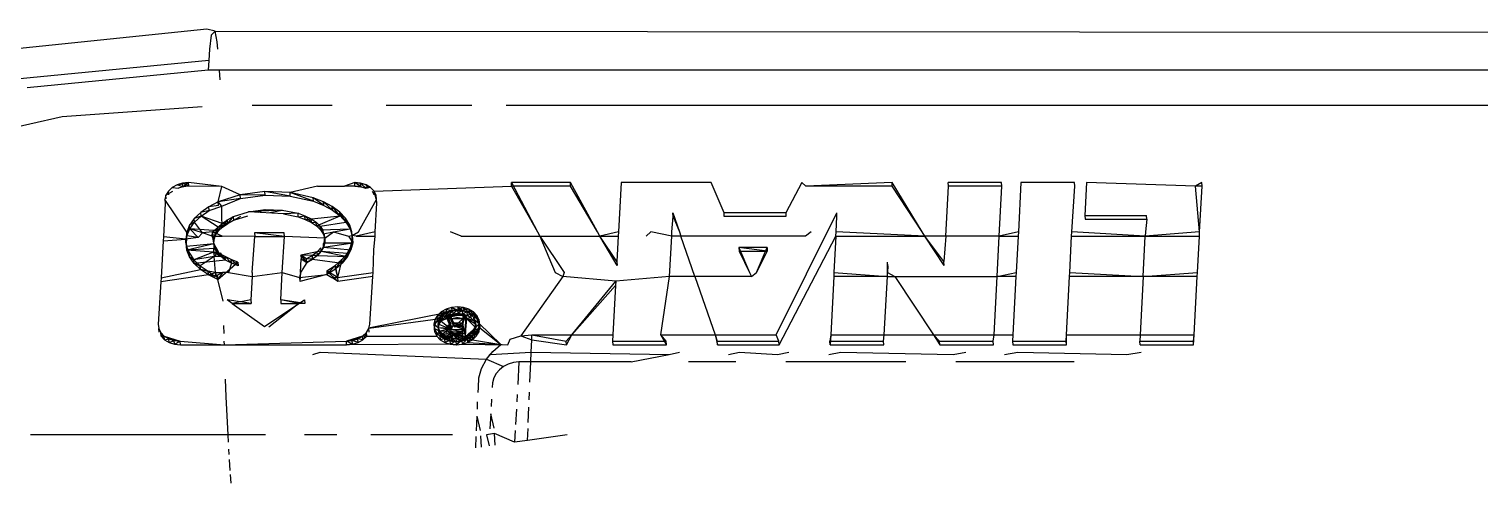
# Model space of a CAD drawing. Extents: x -4.2 to 4.2, y -5.7 to 5.7.
# Drawn here: x -1.41772 to -1.4074, y 0.59576 to 0.59899 of the extents above; entities that cross this region are included whole.
import ezdxf

# ---------------------------------------------------------------- set-up
doc = ezdxf.new("R2010")
doc.units = 0
doc.layers.get('0').update_dxf_attribs({"linetype": 'CONTINUOUS'})

msp = doc.modelspace()

# ---------------------------------------------------------------- linework, layer by layer
for p, q in [((-1.416456, 0.59899), (-1.417901, 0.59884)), ((-1.416397, 0.598975), (-1.416456, 0.59899)), ((-1.416425, 0.598947), (-1.416437, 0.598847)), ((-1.416397, 0.598975), (-1.416425, 0.598947)), ((-1.416383, 0.5989), (-1.416397, 0.598975)), ((-1.416397, 0.598975), (-1.38377, 0.598947)), ((-1.416437, 0.598847), (-1.416443, 0.598766)), ((-1.416378, 0.598847), (-1.416383, 0.5989)), ((-1.416443, 0.598766), (-1.417884, 0.598625)), ((-1.416443, 0.598766), (-1.416448, 0.598698)), ((-1.416448, 0.598698), (-1.417734, 0.598572)), ((-1.416366, 0.598698), (-1.416448, 0.598698)), ((-1.416361, 0.598629), (-1.416366, 0.598698)), ((-1.383792, 0.598698), (-1.416366, 0.598698)), ((-1.417486, 0.598366), (-1.41649, 0.598439)), ((-1.416134, 0.598449), (-1.415566, 0.598449)), ((-1.41518, 0.598449), (-1.414572, 0.598449)), ((-1.414326, 0.598449), (-1.391469, 0.598449)), ((-1.418553, 0.598126), (-1.417486, 0.598366)), ((-1.416668, 0.59788), (-1.416586, 0.597896)), ((-1.416629, 0.597892), (-1.416668, 0.59788)), ((-1.416586, 0.597896), (-1.416629, 0.597892)), ((-1.416585, 0.59787), (-1.416629, 0.597892)), ((-1.416627, 0.597866), (-1.416629, 0.597892)), ((-1.416627, 0.597866), (-1.416586, 0.597896)), ((-1.416585, 0.59787), (-1.416586, 0.597896)), ((-1.41635, 0.597869), (-1.416586, 0.597896)), ((-1.415404, 0.597896), (-1.415477, 0.59787)), ((-1.415403, 0.59787), (-1.415404, 0.597896)), ((-1.415361, 0.597866), (-1.415404, 0.597896)), ((-1.415324, 0.59788), (-1.415404, 0.597896)), ((-1.415363, 0.597892), (-1.415404, 0.597896)), ((-1.415361, 0.597866), (-1.415404, 0.597896)), ((-1.415324, 0.59788), (-1.415363, 0.597892)), ((-1.415324, 0.597855), (-1.415363, 0.597892)), ((-1.415361, 0.597866), (-1.415363, 0.597892)), ((-1.41387, 0.597896), (-1.41429, 0.597896)), ((-1.414288, 0.59787), (-1.41429, 0.597896)), ((-1.41429, 0.597896), (-1.414103, 0.597545)), ((-1.413869, 0.59787), (-1.41387, 0.597896)), ((-1.413678, 0.597545), (-1.41387, 0.597896)), ((-1.41351, 0.597896), (-1.413529, 0.597545)), ((-1.412869, 0.597896), (-1.41351, 0.597896)), ((-1.412777, 0.597682), (-1.412869, 0.597896)), ((-1.412224, 0.597896), (-1.412338, 0.597682)), ((-1.412194, 0.59787), (-1.412224, 0.597896)), ((-1.411582, 0.597896), (-1.412194, 0.59787)), ((-1.41158, 0.59787), (-1.411582, 0.597896)), ((-1.411367, 0.597545), (-1.411582, 0.597896)), ((-1.410802, 0.597896), (-1.411183, 0.597896)), ((-1.411181, 0.59787), (-1.411183, 0.597896)), ((-1.4108, 0.59787), (-1.410802, 0.597896)), ((-1.410665, 0.597896), (-1.410683, 0.597545)), ((-1.410283, 0.597896), (-1.410665, 0.597896)), ((-1.410282, 0.59787), (-1.410283, 0.597896)), ((-1.410198, 0.597896), (-1.41021, 0.597661)), ((-1.409422, 0.59787), (-1.410198, 0.597896)), ((-1.409378, 0.597896), (-1.409422, 0.59787)), ((-1.409376, 0.59787), (-1.409378, 0.597896)), ((-1.416748, 0.597806), (-1.416755, 0.597775)), ((-1.41673, 0.597836), (-1.416748, 0.597806)), ((-1.416701, 0.597834), (-1.416748, 0.597806)), ((-1.416746, 0.59778), (-1.416748, 0.597806)), ((-1.416703, 0.597861), (-1.41673, 0.597836)), ((-1.416728, 0.597809), (-1.41673, 0.597836)), ((-1.416668, 0.59788), (-1.416703, 0.597861)), ((-1.416703, 0.597861), (-1.416659, 0.597856)), ((-1.416627, 0.597866), (-1.416668, 0.59788)), ((-1.416627, 0.597866), (-1.416659, 0.597856)), ((-1.416585, 0.59787), (-1.416627, 0.597866)), ((-1.41635, 0.597869), (-1.416585, 0.59787)), ((-1.416376, 0.597759), (-1.41635, 0.597869)), ((-1.416219, 0.59781), (-1.416376, 0.597759)), ((-1.416219, 0.59781), (-1.41635, 0.597869)), ((-1.416043, 0.597833), (-1.416219, 0.59781)), ((-1.416217, 0.597784), (-1.416219, 0.59781)), ((-1.416041, 0.597807), (-1.416219, 0.59781)), ((-1.416217, 0.597784), (-1.416041, 0.597807)), ((-1.415864, 0.597826), (-1.416043, 0.597833)), ((-1.416041, 0.597807), (-1.416043, 0.597833)), ((-1.415863, 0.5978), (-1.416043, 0.597833)), ((-1.416041, 0.597807), (-1.415863, 0.5978)), ((-1.41567, 0.59787), (-1.415864, 0.597826)), ((-1.4157, 0.597789), (-1.415864, 0.597826)), ((-1.415863, 0.5978), (-1.415864, 0.597826)), ((-1.415698, 0.597763), (-1.415864, 0.597826)), ((-1.415863, 0.5978), (-1.415698, 0.597763)), ((-1.415627, 0.59776), (-1.4157, 0.597789)), ((-1.415698, 0.597763), (-1.4157, 0.597789)), ((-1.415625, 0.597734), (-1.4157, 0.597789)), ((-1.41567, 0.59787), (-1.415477, 0.59787)), ((-1.415403, 0.59787), (-1.415477, 0.59787)), ((-1.415403, 0.59787), (-1.415361, 0.597866)), ((-1.415361, 0.597866), (-1.415403, 0.59787)), ((-1.415325, 0.597855), (-1.415361, 0.597866)), ((-1.415361, 0.597866), (-1.415292, 0.597861)), ((-1.415292, 0.597861), (-1.415325, 0.597855)), ((-1.415292, 0.597861), (-1.415324, 0.59788)), ((-1.415308, 0.597858), (-1.415324, 0.59788)), ((-1.415267, 0.597836), (-1.415292, 0.597861)), ((-1.415265, 0.597809), (-1.415278, 0.597834)), ((-1.415267, 0.597836), (-1.414288, 0.59787)), ((-1.415253, 0.597806), (-1.415267, 0.597836)), ((-1.415251, 0.59778), (-1.415267, 0.597836)), ((-1.415265, 0.597809), (-1.415267, 0.597836)), ((-1.415249, 0.597775), (-1.415253, 0.597806)), ((-1.415247, 0.597749), (-1.415253, 0.597806)), ((-1.415251, 0.59778), (-1.415253, 0.597806)), ((-1.413869, 0.59787), (-1.414288, 0.59787)), ((-1.414288, 0.59787), (-1.414103, 0.597545)), ((-1.413678, 0.597545), (-1.413869, 0.59787)), ((-1.41158, 0.59787), (-1.412194, 0.59787)), ((-1.411367, 0.597545), (-1.41158, 0.59787)), ((-1.4112, 0.597516), (-1.411181, 0.59787)), ((-1.4108, 0.59787), (-1.411181, 0.59787)), ((-1.410819, 0.597516), (-1.4108, 0.59787)), ((-1.410302, 0.597545), (-1.410282, 0.59787)), ((-1.409376, 0.59787), (-1.409422, 0.59787)), ((-1.409394, 0.597545), (-1.409422, 0.59787)), ((-1.409394, 0.597545), (-1.409376, 0.59787)), ((-1.416753, 0.597749), (-1.416766, 0.597511)), ((-1.416755, 0.597775), (-1.416753, 0.597749)), ((-1.4166, 0.597543), (-1.416755, 0.597775)), ((-1.4165, 0.597684), (-1.416546, 0.59764)), ((-1.416443, 0.597724), (-1.4165, 0.597684)), ((-1.416441, 0.597698), (-1.4165, 0.597684)), ((-1.416498, 0.597658), (-1.4165, 0.597684)), ((-1.416498, 0.597658), (-1.416441, 0.597698)), ((-1.416376, 0.597759), (-1.416443, 0.597724)), ((-1.416374, 0.597733), (-1.416443, 0.597724)), ((-1.416441, 0.597698), (-1.416443, 0.597724)), ((-1.416441, 0.597698), (-1.41635, 0.597729)), ((-1.416217, 0.597784), (-1.416376, 0.597759)), ((-1.41635, 0.597729), (-1.416376, 0.597759)), ((-1.416374, 0.597733), (-1.416376, 0.597759)), ((-1.41635, 0.597729), (-1.416217, 0.597784)), ((-1.416349, 0.597639), (-1.41635, 0.597729)), ((-1.416266, 0.597654), (-1.416161, 0.597688)), ((-1.416161, 0.597688), (-1.416042, 0.597704)), ((-1.415921, 0.5977), (-1.416161, 0.597688)), ((-1.415912, 0.597673), (-1.416161, 0.597688)), ((-1.416092, 0.597686), (-1.416042, 0.597704)), ((-1.416042, 0.597704), (-1.415921, 0.5977)), ((-1.416009, 0.597684), (-1.415921, 0.5977)), ((-1.415921, 0.5977), (-1.415808, 0.597678)), ((-1.415698, 0.597763), (-1.415625, 0.597734)), ((-1.415564, 0.597726), (-1.415627, 0.59776)), ((-1.415625, 0.597734), (-1.415627, 0.59776)), ((-1.415562, 0.597699), (-1.415627, 0.59776)), ((-1.415625, 0.597734), (-1.415562, 0.597699)), ((-1.41551, 0.597686), (-1.415564, 0.597726)), ((-1.415562, 0.597699), (-1.415564, 0.597726)), ((-1.415509, 0.597659), (-1.415564, 0.597726)), ((-1.415562, 0.597699), (-1.415509, 0.597659)), ((-1.415469, 0.597642), (-1.41551, 0.597686)), ((-1.415509, 0.597659), (-1.41551, 0.597686)), ((-1.415467, 0.597615), (-1.41551, 0.597686)), ((-1.415377, 0.597545), (-1.415249, 0.597775)), ((-1.415258, 0.597545), (-1.415247, 0.597749)), ((-1.415247, 0.597749), (-1.415249, 0.597775)), ((-1.416579, 0.597593), (-1.4166, 0.597543)), ((-1.416546, 0.59764), (-1.416579, 0.597593)), ((-1.416544, 0.597614), (-1.416579, 0.597593)), ((-1.416578, 0.597566), (-1.416579, 0.597593)), ((-1.416578, 0.597566), (-1.416544, 0.597614)), ((-1.416498, 0.597658), (-1.416546, 0.59764)), ((-1.416544, 0.597614), (-1.416546, 0.59764)), ((-1.416544, 0.597614), (-1.416498, 0.597658)), ((-1.416488, 0.597538), (-1.416544, 0.597614)), ((-1.416347, 0.597606), (-1.416498, 0.597658)), ((-1.416376, 0.597578), (-1.416498, 0.597658)), ((-1.416376, 0.597578), (-1.416347, 0.597606)), ((-1.416308, 0.597606), (-1.416376, 0.597578)), ((-1.416345, 0.59758), (-1.416376, 0.597578)), ((-1.416374, 0.597552), (-1.416347, 0.597606)), ((-1.416374, 0.597552), (-1.416345, 0.59758)), ((-1.416347, 0.597606), (-1.416349, 0.597639)), ((-1.416347, 0.597606), (-1.41631, 0.597632)), ((-1.416308, 0.597606), (-1.416347, 0.597606)), ((-1.416345, 0.59758), (-1.416347, 0.597606)), ((-1.416345, 0.59758), (-1.41631, 0.597632)), ((-1.416308, 0.597606), (-1.416345, 0.59758)), ((-1.416345, 0.59758), (-1.416308, 0.597606)), ((-1.41631, 0.597632), (-1.416266, 0.597654)), ((-1.416308, 0.597606), (-1.41631, 0.597632)), ((-1.416308, 0.597606), (-1.416266, 0.597654)), ((-1.416264, 0.597628), (-1.416308, 0.597606)), ((-1.416308, 0.597606), (-1.416264, 0.597628)), ((-1.416264, 0.597628), (-1.416266, 0.597654)), ((-1.416264, 0.597628), (-1.416166, 0.59766)), ((-1.416264, 0.597628), (-1.416214, 0.597657)), ((-1.415808, 0.597678), (-1.415912, 0.597673)), ((-1.415912, 0.597673), (-1.415806, 0.597652)), ((-1.415808, 0.597678), (-1.415759, 0.59766)), ((-1.415806, 0.597652), (-1.415808, 0.597678)), ((-1.415806, 0.597652), (-1.415759, 0.59766)), ((-1.415806, 0.597652), (-1.415759, 0.59766)), ((-1.415806, 0.597652), (-1.415757, 0.597634)), ((-1.415759, 0.59766), (-1.415715, 0.597639)), ((-1.415759, 0.59766), (-1.415713, 0.597612)), ((-1.415757, 0.597634), (-1.415759, 0.59766)), ((-1.415757, 0.597634), (-1.415509, 0.597659)), ((-1.415757, 0.597634), (-1.415715, 0.597639)), ((-1.415757, 0.597634), (-1.415713, 0.597612)), ((-1.415715, 0.597639), (-1.415679, 0.597614)), ((-1.415713, 0.597612), (-1.415715, 0.597639)), ((-1.415713, 0.597612), (-1.415679, 0.597614)), ((-1.415713, 0.597612), (-1.415677, 0.597588)), ((-1.415713, 0.597612), (-1.415677, 0.597588)), ((-1.415679, 0.597614), (-1.41565, 0.597586)), ((-1.415677, 0.597588), (-1.415679, 0.597614)), ((-1.415677, 0.597588), (-1.415509, 0.597659)), ((-1.415677, 0.597588), (-1.41565, 0.597586)), ((-1.415677, 0.597588), (-1.415649, 0.59756)), ((-1.415677, 0.597588), (-1.41565, 0.597586)), ((-1.41565, 0.597586), (-1.415467, 0.597615)), ((-1.41565, 0.597586), (-1.415631, 0.597557)), ((-1.41565, 0.597586), (-1.415629, 0.597531)), ((-1.415649, 0.59756), (-1.41565, 0.597586)), ((-1.415509, 0.597659), (-1.415467, 0.597615)), ((-1.41544, 0.597594), (-1.415469, 0.597642)), ((-1.415467, 0.597615), (-1.415469, 0.597642)), ((-1.415438, 0.597568), (-1.415469, 0.597642)), ((-1.415467, 0.597615), (-1.415438, 0.597568)), ((-1.415424, 0.597545), (-1.41544, 0.597594)), ((-1.415438, 0.597568), (-1.41544, 0.597594)), ((-1.415422, 0.597519), (-1.41544, 0.597594)), ((-1.413148, 0.597545), (-1.413139, 0.597655)), ((-1.413139, 0.597655), (-1.413141, 0.597681)), ((-1.413141, 0.597681), (-1.413094, 0.597545)), ((-1.413139, 0.597655), (-1.413094, 0.597545)), ((-1.412338, 0.597682), (-1.412777, 0.597682)), ((-1.412775, 0.597656), (-1.412777, 0.597682)), ((-1.412337, 0.597656), (-1.412775, 0.597656)), ((-1.412406, 0.596813), (-1.411975, 0.597681)), ((-1.412338, 0.597682), (-1.412337, 0.597656)), ((-1.411979, 0.597545), (-1.411974, 0.597655)), ((-1.411974, 0.597655), (-1.411975, 0.597681)), ((-1.41021, 0.597661), (-1.409772, 0.597661)), ((-1.41021, 0.597661), (-1.410208, 0.597635)), ((-1.410208, 0.597635), (-1.40977, 0.597635)), ((-1.40977, 0.597635), (-1.409778, 0.597545)), ((-1.40977, 0.597635), (-1.409772, 0.597661)), ((-1.416767, 0.597482), (-1.416781, 0.597219)), ((-1.416766, 0.597511), (-1.416767, 0.597482)), ((-1.416767, 0.597482), (-1.416607, 0.597493)), ((-1.416607, 0.597493), (-1.416766, 0.597511)), ((-1.4166, 0.597543), (-1.416607, 0.597493)), ((-1.416598, 0.597517), (-1.416607, 0.597493)), ((-1.416519, 0.597506), (-1.416607, 0.597493)), ((-1.416601, 0.597442), (-1.416607, 0.597493)), ((-1.416606, 0.597467), (-1.416607, 0.597493)), ((-1.416607, 0.597493), (-1.416601, 0.597442)), ((-1.416601, 0.597442), (-1.416598, 0.597517)), ((-1.416578, 0.597566), (-1.4166, 0.597543)), ((-1.416598, 0.597517), (-1.4166, 0.597543)), ((-1.416598, 0.597517), (-1.416578, 0.597566)), ((-1.416519, 0.597506), (-1.416598, 0.597517)), ((-1.416519, 0.597506), (-1.416578, 0.597566)), ((-1.416488, 0.597538), (-1.416578, 0.597566)), ((-1.416374, 0.597552), (-1.416578, 0.597566)), ((-1.416488, 0.597538), (-1.416519, 0.597506)), ((-1.416417, 0.597545), (-1.416488, 0.597538)), ((-1.416418, 0.597516), (-1.416488, 0.597538)), ((-1.416418, 0.597516), (-1.416417, 0.597545)), ((-1.416405, 0.597491), (-1.416418, 0.597516)), ((-1.416418, 0.597516), (-1.416407, 0.59746)), ((-1.416418, 0.597516), (-1.416347, 0.597516)), ((-1.416417, 0.597545), (-1.416376, 0.597578)), ((-1.416347, 0.597516), (-1.416417, 0.597545)), ((-1.416405, 0.597491), (-1.416417, 0.597545)), ((-1.416407, 0.59746), (-1.416409, 0.597486)), ((-1.4164, 0.597428), (-1.416409, 0.597486)), ((-1.416405, 0.597491), (-1.416407, 0.597517)), ((-1.416407, 0.59746), (-1.416407, 0.597517)), ((-1.416407, 0.59746), (-1.416405, 0.597491)), ((-1.416407, 0.59746), (-1.416405, 0.597491)), ((-1.416405, 0.597491), (-1.416396, 0.597548)), ((-1.416405, 0.597491), (-1.416394, 0.597522)), ((-1.416394, 0.597522), (-1.416396, 0.597548)), ((-1.416394, 0.597522), (-1.416376, 0.597578)), ((-1.416394, 0.597522), (-1.416374, 0.597552)), ((-1.416374, 0.597552), (-1.416376, 0.597578)), ((-1.416116, 0.597512), (-1.416347, 0.597516)), ((-1.416133, 0.597257), (-1.416116, 0.597512)), ((-1.416118, 0.597538), (-1.416116, 0.597512)), ((-1.415906, 0.597538), (-1.416118, 0.597538)), ((-1.415904, 0.597512), (-1.416118, 0.597538)), ((-1.416116, 0.597512), (-1.415904, 0.597512)), ((-1.415921, 0.597257), (-1.415904, 0.597512)), ((-1.415904, 0.597512), (-1.415906, 0.597538)), ((-1.415618, 0.5975), (-1.415904, 0.597512)), ((-1.415649, 0.59756), (-1.415438, 0.597568)), ((-1.415649, 0.59756), (-1.415629, 0.597531)), ((-1.415631, 0.597557), (-1.415629, 0.597531)), ((-1.415629, 0.597531), (-1.415631, 0.597557)), ((-1.415629, 0.597531), (-1.415556, 0.597545)), ((-1.415629, 0.597531), (-1.415618, 0.5975)), ((-1.415629, 0.597531), (-1.415618, 0.5975)), ((-1.415618, 0.5975), (-1.415627, 0.597463)), ((-1.415618, 0.5975), (-1.41562, 0.597526)), ((-1.415617, 0.597468), (-1.415619, 0.597495)), ((-1.415618, 0.5975), (-1.415556, 0.597545)), ((-1.415618, 0.5975), (-1.415617, 0.597468)), ((-1.415556, 0.597545), (-1.415438, 0.597568)), ((-1.415556, 0.597545), (-1.415449, 0.597516)), ((-1.415449, 0.597516), (-1.415422, 0.597519)), ((-1.415449, 0.597516), (-1.415419, 0.597468)), ((-1.415438, 0.597568), (-1.415422, 0.597519)), ((-1.415422, 0.597519), (-1.415433, 0.597444)), ((-1.415433, 0.597444), (-1.415421, 0.597494)), ((-1.415431, 0.597418), (-1.415421, 0.597494)), ((-1.415422, 0.597519), (-1.415424, 0.597545)), ((-1.415422, 0.597519), (-1.415424, 0.597545)), ((-1.415419, 0.597468), (-1.415424, 0.597545)), ((-1.415422, 0.597519), (-1.415377, 0.597545)), ((-1.415422, 0.597519), (-1.415419, 0.597468)), ((-1.415393, 0.597516), (-1.415422, 0.597519)), ((-1.415419, 0.597468), (-1.415421, 0.597494)), ((-1.415258, 0.597545), (-1.415393, 0.597516)), ((-1.415393, 0.597516), (-1.415259, 0.597516)), ((-1.415268, 0.597418), (-1.415259, 0.597516)), ((-1.415259, 0.597516), (-1.415258, 0.597545)), ((-1.414648, 0.597516), (-1.414722, 0.597545)), ((-1.414648, 0.597516), (-1.414087, 0.597516)), ((-1.414103, 0.597545), (-1.414087, 0.597516)), ((-1.414087, 0.597516), (-1.413915, 0.597257)), ((-1.414087, 0.597516), (-1.413661, 0.597516)), ((-1.414087, 0.597516), (-1.413979, 0.597257)), ((-1.413661, 0.597516), (-1.413678, 0.597545)), ((-1.413529, 0.597545), (-1.413661, 0.597516)), ((-1.41354, 0.597334), (-1.413661, 0.597516)), ((-1.413538, 0.597307), (-1.413661, 0.597516)), ((-1.413661, 0.597516), (-1.413531, 0.597516)), ((-1.413531, 0.597516), (-1.41354, 0.597334)), ((-1.413529, 0.597545), (-1.413531, 0.597516)), ((-1.41333, 0.597516), (-1.413297, 0.597545)), ((-1.413149, 0.597516), (-1.413297, 0.597545)), ((-1.413165, 0.597228), (-1.413149, 0.597516)), ((-1.413149, 0.597516), (-1.413148, 0.597545)), ((-1.413084, 0.597516), (-1.413149, 0.597516)), ((-1.413094, 0.597545), (-1.413084, 0.597516)), ((-1.412197, 0.597516), (-1.413084, 0.597516)), ((-1.412984, 0.597228), (-1.413084, 0.597516)), ((-1.412385, 0.596741), (-1.411981, 0.597516)), ((-1.412158, 0.597545), (-1.412197, 0.597516)), ((-1.411981, 0.597516), (-1.411995, 0.597257)), ((-1.411981, 0.597516), (-1.411979, 0.597545)), ((-1.411981, 0.597516), (-1.411348, 0.597516)), ((-1.411348, 0.597516), (-1.411979, 0.597545)), ((-1.411348, 0.597516), (-1.411367, 0.597545)), ((-1.411213, 0.597334), (-1.411348, 0.597516)), ((-1.411211, 0.597307), (-1.411348, 0.597516)), ((-1.4112, 0.597516), (-1.411348, 0.597516)), ((-1.4112, 0.597516), (-1.411213, 0.597334)), ((-1.410819, 0.597516), (-1.4112, 0.597516)), ((-1.410834, 0.597228), (-1.410819, 0.597516)), ((-1.410683, 0.597545), (-1.410819, 0.597516)), ((-1.410819, 0.597516), (-1.410685, 0.597516)), ((-1.410685, 0.597516), (-1.410698, 0.597257)), ((-1.410683, 0.597545), (-1.410685, 0.597516)), ((-1.410317, 0.597257), (-1.410304, 0.597516)), ((-1.410304, 0.597516), (-1.410302, 0.597545)), ((-1.410304, 0.597516), (-1.40978, 0.597516)), ((-1.40978, 0.597516), (-1.410302, 0.597545)), ((-1.409795, 0.597228), (-1.40978, 0.597516)), ((-1.409394, 0.597545), (-1.40978, 0.597516)), ((-1.409778, 0.597545), (-1.40978, 0.597516)), ((-1.40978, 0.597516), (-1.409395, 0.597516)), ((-1.409409, 0.597257), (-1.409395, 0.597516)), ((-1.409395, 0.597516), (-1.409394, 0.597545)), ((-1.416407, 0.59746), (-1.416601, 0.597442)), ((-1.416601, 0.597442), (-1.416581, 0.597394)), ((-1.416599, 0.597416), (-1.416601, 0.597442)), ((-1.416599, 0.597416), (-1.416601, 0.597442)), ((-1.416407, 0.59746), (-1.416599, 0.597416)), ((-1.4164, 0.597428), (-1.416599, 0.597416)), ((-1.416579, 0.597367), (-1.416599, 0.597416)), ((-1.41641, 0.597401), (-1.416599, 0.597416)), ((-1.416599, 0.597416), (-1.416581, 0.597394)), ((-1.416581, 0.597394), (-1.416548, 0.597347)), ((-1.416579, 0.597367), (-1.416581, 0.597394)), ((-1.41641, 0.597401), (-1.416548, 0.597347)), ((-1.416407, 0.59746), (-1.41641, 0.597401)), ((-1.416383, 0.597398), (-1.41641, 0.597401)), ((-1.416357, 0.59737), (-1.41641, 0.597401)), ((-1.41641, 0.597401), (-1.416404, 0.59737)), ((-1.416385, 0.597425), (-1.416407, 0.59746)), ((-1.4164, 0.597428), (-1.416407, 0.59746)), ((-1.416383, 0.597398), (-1.416404, 0.59737)), ((-1.4164, 0.597428), (-1.416402, 0.597455)), ((-1.416383, 0.597398), (-1.416402, 0.597455)), ((-1.416383, 0.597398), (-1.4164, 0.597428)), ((-1.416383, 0.597398), (-1.416385, 0.597425)), ((-1.416383, 0.597398), (-1.416385, 0.597425)), ((-1.416357, 0.59737), (-1.416385, 0.597425)), ((-1.416325, 0.597371), (-1.416383, 0.597398)), ((-1.416357, 0.59737), (-1.416383, 0.597398)), ((-1.416357, 0.59737), (-1.416359, 0.597396)), ((-1.416323, 0.597345), (-1.416359, 0.597396)), ((-1.415671, 0.597404), (-1.415788, 0.597379)), ((-1.415788, 0.597379), (-1.415786, 0.597353)), ((-1.415788, 0.597379), (-1.415746, 0.597328)), ((-1.415746, 0.597328), (-1.415788, 0.597379)), ((-1.415748, 0.597354), (-1.415788, 0.597379)), ((-1.415706, 0.597378), (-1.415788, 0.597379)), ((-1.415706, 0.597378), (-1.415748, 0.597354)), ((-1.415671, 0.597404), (-1.415706, 0.597378)), ((-1.415704, 0.597352), (-1.415706, 0.597378)), ((-1.415669, 0.597378), (-1.415706, 0.597378)), ((-1.415704, 0.597352), (-1.415643, 0.597407)), ((-1.415669, 0.597378), (-1.415704, 0.597352)), ((-1.415645, 0.597433), (-1.415671, 0.597404)), ((-1.415643, 0.597407), (-1.415671, 0.597404)), ((-1.415669, 0.597378), (-1.415671, 0.597404)), ((-1.415643, 0.597407), (-1.415669, 0.597378)), ((-1.415669, 0.597378), (-1.415455, 0.597369)), ((-1.415643, 0.597407), (-1.415645, 0.597433)), ((-1.415643, 0.597407), (-1.415626, 0.597437)), ((-1.415626, 0.597437), (-1.415643, 0.597407)), ((-1.415643, 0.597407), (-1.415455, 0.597369)), ((-1.415643, 0.597407), (-1.415457, 0.597395)), ((-1.415627, 0.597463), (-1.415626, 0.597437)), ((-1.415626, 0.597437), (-1.415627, 0.597463)), ((-1.415626, 0.597437), (-1.415419, 0.597468)), ((-1.415617, 0.597468), (-1.415626, 0.597437)), ((-1.415626, 0.597437), (-1.415431, 0.597418)), ((-1.415617, 0.597468), (-1.415419, 0.597468)), ((-1.415495, 0.597349), (-1.415457, 0.597395)), ((-1.415457, 0.597395), (-1.415493, 0.597322)), ((-1.415493, 0.597322), (-1.415457, 0.597395)), ((-1.415457, 0.597395), (-1.415433, 0.597444)), ((-1.415457, 0.597395), (-1.415431, 0.597418)), ((-1.415455, 0.597369), (-1.415457, 0.597395)), ((-1.415455, 0.597369), (-1.415433, 0.597444)), ((-1.415431, 0.597418), (-1.415455, 0.597369)), ((-1.415431, 0.597418), (-1.415433, 0.597444)), ((-1.415419, 0.597468), (-1.415431, 0.597418)), ((-1.415273, 0.597257), (-1.415268, 0.597418)), ((-1.412671, 0.597435), (-1.412669, 0.597408)), ((-1.412471, 0.597435), (-1.412671, 0.597435)), ((-1.412671, 0.597435), (-1.412596, 0.597257)), ((-1.41247, 0.597408), (-1.412671, 0.597435)), ((-1.412669, 0.597408), (-1.41247, 0.597408)), ((-1.412669, 0.597408), (-1.412596, 0.597257)), ((-1.412545, 0.597257), (-1.412471, 0.597435)), ((-1.41247, 0.597408), (-1.412545, 0.597257)), ((-1.412471, 0.597435), (-1.41247, 0.597408)), ((-1.416781, 0.597219), (-1.416501, 0.597278)), ((-1.416546, 0.597321), (-1.416579, 0.597367)), ((-1.416548, 0.597347), (-1.416579, 0.597367)), ((-1.416579, 0.597367), (-1.416548, 0.597347)), ((-1.416404, 0.59737), (-1.416548, 0.597347)), ((-1.416548, 0.597347), (-1.416503, 0.597304)), ((-1.416546, 0.597321), (-1.416548, 0.597347)), ((-1.416323, 0.597345), (-1.416546, 0.597321)), ((-1.416501, 0.597278), (-1.416546, 0.597321)), ((-1.416503, 0.597304), (-1.416546, 0.597321)), ((-1.416546, 0.597321), (-1.416503, 0.597304)), ((-1.416404, 0.59737), (-1.416503, 0.597304)), ((-1.416503, 0.597304), (-1.416447, 0.597266)), ((-1.416501, 0.597278), (-1.416503, 0.597304)), ((-1.416445, 0.59724), (-1.416501, 0.597278)), ((-1.416447, 0.597266), (-1.416501, 0.597278)), ((-1.416501, 0.597278), (-1.416447, 0.597266)), ((-1.416357, 0.59737), (-1.416404, 0.59737)), ((-1.416396, 0.597257), (-1.416404, 0.59737)), ((-1.416379, 0.597207), (-1.416236, 0.597329)), ((-1.416323, 0.597345), (-1.416357, 0.59737)), ((-1.416284, 0.597348), (-1.416325, 0.597371)), ((-1.416323, 0.597345), (-1.416325, 0.597371)), ((-1.416282, 0.597322), (-1.416325, 0.597371)), ((-1.416282, 0.597322), (-1.416323, 0.597345)), ((-1.416282, 0.597322), (-1.416303, 0.597257)), ((-1.416236, 0.597329), (-1.416284, 0.597348)), ((-1.416282, 0.597322), (-1.416284, 0.597348)), ((-1.416234, 0.597303), (-1.416284, 0.597348)), ((-1.416282, 0.597322), (-1.416236, 0.597329)), ((-1.416234, 0.597303), (-1.416282, 0.597322)), ((-1.416234, 0.597303), (-1.416282, 0.597322)), ((-1.416236, 0.597329), (-1.416234, 0.597303)), ((-1.415791, 0.597257), (-1.415786, 0.597353)), ((-1.415746, 0.597328), (-1.415791, 0.597257)), ((-1.415786, 0.597353), (-1.415746, 0.597328)), ((-1.415746, 0.597328), (-1.415748, 0.597354)), ((-1.415704, 0.597352), (-1.415748, 0.597354)), ((-1.415746, 0.597328), (-1.415704, 0.597352)), ((-1.415704, 0.597352), (-1.415746, 0.597328)), ((-1.415704, 0.597352), (-1.415493, 0.597322)), ((-1.415604, 0.597267), (-1.415544, 0.597306)), ((-1.415602, 0.597241), (-1.415544, 0.597306)), ((-1.415542, 0.597279), (-1.415602, 0.597241)), ((-1.415544, 0.597306), (-1.415495, 0.597349)), ((-1.415542, 0.597279), (-1.415544, 0.597306)), ((-1.415544, 0.597306), (-1.415526, 0.59722)), ((-1.415542, 0.597279), (-1.415495, 0.597349)), ((-1.415493, 0.597322), (-1.415542, 0.597279)), ((-1.415542, 0.597279), (-1.415526, 0.59722)), ((-1.415495, 0.597349), (-1.415526, 0.59722)), ((-1.415493, 0.597322), (-1.415495, 0.597349)), ((-1.415455, 0.597369), (-1.415493, 0.597322)), ((-1.41354, 0.597334), (-1.413538, 0.597307)), ((-1.411614, 0.597257), (-1.411613, 0.59733)), ((-1.411611, 0.597304), (-1.411614, 0.597257)), ((-1.411611, 0.597304), (-1.411613, 0.59733)), ((-1.411211, 0.597307), (-1.411213, 0.597334)), ((-1.416783, 0.59719), (-1.416802, 0.596889)), ((-1.416445, 0.59724), (-1.416783, 0.59719)), ((-1.416781, 0.597219), (-1.416783, 0.59719)), ((-1.416447, 0.597266), (-1.416398, 0.597228)), ((-1.416396, 0.597257), (-1.416447, 0.597266)), ((-1.416445, 0.59724), (-1.416447, 0.597266)), ((-1.416445, 0.59724), (-1.416396, 0.597257)), ((-1.416379, 0.597207), (-1.416445, 0.59724)), ((-1.416398, 0.597228), (-1.416445, 0.59724)), ((-1.416445, 0.59724), (-1.41638, 0.597233)), ((-1.416396, 0.597257), (-1.416398, 0.597228)), ((-1.416344, 0.597257), (-1.416398, 0.597228)), ((-1.416396, 0.597257), (-1.416344, 0.597257)), ((-1.416379, 0.597207), (-1.416396, 0.597257)), ((-1.41638, 0.597233), (-1.416379, 0.597207)), ((-1.416344, 0.597257), (-1.416379, 0.597207)), ((-1.416341, 0.597052), (-1.416379, 0.597207)), ((-1.416303, 0.597257), (-1.416344, 0.597257)), ((-1.416303, 0.597257), (-1.416134, 0.597228)), ((-1.416134, 0.597228), (-1.416143, 0.597062)), ((-1.416133, 0.597257), (-1.416134, 0.597228)), ((-1.416134, 0.597228), (-1.415921, 0.597257)), ((-1.415931, 0.597062), (-1.415921, 0.597257)), ((-1.415921, 0.597257), (-1.415797, 0.59722)), ((-1.415791, 0.597257), (-1.415797, 0.59722)), ((-1.415797, 0.59722), (-1.415602, 0.597241)), ((-1.415797, 0.59722), (-1.415795, 0.597193)), ((-1.415791, 0.597257), (-1.415795, 0.597193)), ((-1.415602, 0.597241), (-1.415795, 0.597193)), ((-1.415524, 0.597193), (-1.415604, 0.597267)), ((-1.415604, 0.597267), (-1.415602, 0.597241)), ((-1.415526, 0.59722), (-1.415604, 0.597267)), ((-1.415602, 0.597241), (-1.415567, 0.59722)), ((-1.415524, 0.597193), (-1.415567, 0.59722)), ((-1.415567, 0.59722), (-1.415526, 0.59722)), ((-1.415526, 0.59722), (-1.415273, 0.597257)), ((-1.415526, 0.59722), (-1.415524, 0.597193)), ((-1.415275, 0.597228), (-1.415524, 0.597193)), ((-1.415296, 0.596889), (-1.415275, 0.597228)), ((-1.415275, 0.597228), (-1.415273, 0.597257)), ((-1.413923, 0.597228), (-1.414222, 0.596805)), ((-1.413979, 0.597257), (-1.413923, 0.597228)), ((-1.413915, 0.597257), (-1.413923, 0.597228)), ((-1.413548, 0.597194), (-1.413923, 0.597228)), ((-1.413861, 0.596813), (-1.413548, 0.597194)), ((-1.413548, 0.597194), (-1.413549, 0.597163)), ((-1.413165, 0.597228), (-1.413548, 0.597194)), ((-1.413227, 0.596813), (-1.413165, 0.597228)), ((-1.412984, 0.597228), (-1.413165, 0.597228)), ((-1.412984, 0.597228), (-1.412841, 0.596813)), ((-1.412582, 0.597228), (-1.412984, 0.597228)), ((-1.412596, 0.597257), (-1.412582, 0.597228)), ((-1.412582, 0.597228), (-1.412545, 0.597257)), ((-1.411996, 0.597228), (-1.412018, 0.596813)), ((-1.411995, 0.597257), (-1.411996, 0.597228)), ((-1.411615, 0.597228), (-1.411996, 0.597228)), ((-1.411995, 0.597257), (-1.411615, 0.597228)), ((-1.411637, 0.596813), (-1.411615, 0.597228)), ((-1.411615, 0.597228), (-1.411614, 0.597257)), ((-1.411615, 0.597228), (-1.411561, 0.597228)), ((-1.411614, 0.597257), (-1.411561, 0.597228)), ((-1.411561, 0.597228), (-1.411288, 0.596813)), ((-1.411561, 0.597228), (-1.410834, 0.597228)), ((-1.410856, 0.596813), (-1.410834, 0.597228)), ((-1.410834, 0.597228), (-1.410698, 0.597257)), ((-1.4107, 0.597228), (-1.410834, 0.597228)), ((-1.4107, 0.597228), (-1.410722, 0.596813)), ((-1.410698, 0.597257), (-1.4107, 0.597228)), ((-1.410341, 0.596813), (-1.410319, 0.597228)), ((-1.410319, 0.597228), (-1.410317, 0.597257)), ((-1.409795, 0.597228), (-1.410319, 0.597228)), ((-1.410317, 0.597257), (-1.409795, 0.597228)), ((-1.409795, 0.597228), (-1.409817, 0.596813)), ((-1.409795, 0.597228), (-1.409409, 0.597257)), ((-1.40941, 0.597228), (-1.409795, 0.597228)), ((-1.409432, 0.596813), (-1.40941, 0.597228)), ((-1.40941, 0.597228), (-1.409409, 0.597257)), ((-1.413861, 0.596813), (-1.413549, 0.597163)), ((-1.413549, 0.597163), (-1.413568, 0.596813)), ((-1.416276, 0.597036), (-1.416313, 0.597062)), ((-1.416141, 0.597036), (-1.416313, 0.597062)), ((-1.416143, 0.597062), (-1.416276, 0.597036)), ((-1.416276, 0.597036), (-1.416141, 0.597036)), ((-1.416276, 0.597036), (-1.416047, 0.596872)), ((-1.416143, 0.597062), (-1.416141, 0.597036)), ((-1.416047, 0.596872), (-1.415801, 0.597036)), ((-1.415801, 0.597036), (-1.416015, 0.596866)), ((-1.415931, 0.597062), (-1.41593, 0.597036)), ((-1.415801, 0.597036), (-1.415931, 0.597062)), ((-1.41576, 0.597036), (-1.415931, 0.597062)), ((-1.41593, 0.597036), (-1.415801, 0.597036)), ((-1.415801, 0.597036), (-1.415762, 0.597062)), ((-1.41576, 0.597036), (-1.415801, 0.597036)), ((-1.415762, 0.597062), (-1.41576, 0.597036)), ((-1.414753, 0.596968), (-1.415294, 0.596863)), ((-1.414789, 0.596975), (-1.414816, 0.59695)), ((-1.414816, 0.59695), (-1.41477, 0.59696)), ((-1.41477, 0.59696), (-1.414793, 0.596939)), ((-1.41477, 0.59696), (-1.414791, 0.596913)), ((-1.414754, 0.596994), (-1.414789, 0.596975)), ((-1.414789, 0.596975), (-1.414741, 0.596976)), ((-1.414789, 0.596975), (-1.414787, 0.596949)), ((-1.414789, 0.596975), (-1.414753, 0.596968)), ((-1.414713, 0.59698), (-1.414787, 0.596949)), ((-1.414753, 0.596968), (-1.414787, 0.596949)), ((-1.414741, 0.596976), (-1.41477, 0.59696)), ((-1.41477, 0.59696), (-1.414768, 0.596934)), ((-1.414741, 0.596976), (-1.414768, 0.596934)), ((-1.414715, 0.597006), (-1.414754, 0.596994)), ((-1.414754, 0.596994), (-1.414709, 0.596986)), ((-1.414754, 0.596994), (-1.414753, 0.596968)), ((-1.414754, 0.596994), (-1.414713, 0.59698)), ((-1.414713, 0.59698), (-1.414753, 0.596968)), ((-1.414709, 0.596986), (-1.414741, 0.596976)), ((-1.414741, 0.596976), (-1.41474, 0.59695)), ((-1.414709, 0.596986), (-1.41474, 0.59695)), ((-1.414707, 0.59696), (-1.41474, 0.59695)), ((-1.414672, 0.597011), (-1.414715, 0.597006)), ((-1.414715, 0.597006), (-1.414674, 0.59699)), ((-1.414715, 0.597006), (-1.414713, 0.59698)), ((-1.414715, 0.597006), (-1.414671, 0.596984)), ((-1.414671, 0.596984), (-1.414713, 0.59698)), ((-1.414674, 0.59699), (-1.414709, 0.596986)), ((-1.414709, 0.596986), (-1.414707, 0.59696)), ((-1.414674, 0.59699), (-1.414707, 0.59696)), ((-1.414672, 0.596964), (-1.414707, 0.59696)), ((-1.414605, 0.59695), (-1.414707, 0.59696)), ((-1.414637, 0.59696), (-1.414707, 0.59696)), ((-1.414631, 0.597006), (-1.414674, 0.59699)), ((-1.414639, 0.596986), (-1.414674, 0.59699)), ((-1.414674, 0.59699), (-1.414672, 0.596964)), ((-1.414631, 0.597006), (-1.414672, 0.597011)), ((-1.414672, 0.597011), (-1.414671, 0.596984)), ((-1.414672, 0.597011), (-1.414629, 0.59698)), ((-1.414639, 0.596986), (-1.414672, 0.596964)), ((-1.414637, 0.59696), (-1.414672, 0.596964)), ((-1.414629, 0.59698), (-1.414671, 0.596984)), ((-1.414592, 0.596994), (-1.414639, 0.596986)), ((-1.414607, 0.596976), (-1.414639, 0.596986)), ((-1.414639, 0.596986), (-1.414637, 0.59696)), ((-1.414607, 0.596976), (-1.414637, 0.59696)), ((-1.414605, 0.59695), (-1.414637, 0.59696)), ((-1.414592, 0.596994), (-1.414631, 0.597006)), ((-1.414631, 0.597006), (-1.414629, 0.59698)), ((-1.414631, 0.597006), (-1.41459, 0.596968)), ((-1.41459, 0.596968), (-1.414629, 0.59698)), ((-1.41458, 0.59696), (-1.414607, 0.596976)), ((-1.414607, 0.596976), (-1.414605, 0.59695)), ((-1.41456, 0.596975), (-1.414607, 0.596976)), ((-1.41458, 0.59696), (-1.414605, 0.59695)), ((-1.41456, 0.596975), (-1.414592, 0.596994)), ((-1.414592, 0.596994), (-1.41459, 0.596968)), ((-1.414592, 0.596994), (-1.414558, 0.596949)), ((-1.414558, 0.596949), (-1.41459, 0.596968)), ((-1.41456, 0.596939), (-1.41458, 0.59696)), ((-1.41458, 0.59696), (-1.414578, 0.596934)), ((-1.414535, 0.59695), (-1.41458, 0.59696)), ((-1.414535, 0.59695), (-1.41456, 0.596975)), ((-1.41456, 0.596975), (-1.414558, 0.596949)), ((-1.41456, 0.596975), (-1.414533, 0.596924)), ((-1.416802, 0.596889), (-1.416798, 0.596858)), ((-1.416798, 0.596858), (-1.416784, 0.596828)), ((-1.416796, 0.596831), (-1.416798, 0.596858)), ((-1.416334, 0.596822), (-1.416336, 0.596878)), ((-1.415321, 0.596828), (-1.415303, 0.596858)), ((-1.414814, 0.596924), (-1.415303, 0.596858)), ((-1.415303, 0.596858), (-1.415296, 0.596889)), ((-1.415301, 0.596831), (-1.415303, 0.596858)), ((-1.414834, 0.596921), (-1.414841, 0.596889)), ((-1.414807, 0.596915), (-1.414841, 0.596889)), ((-1.41481, 0.596863), (-1.414841, 0.596889)), ((-1.414841, 0.596889), (-1.414837, 0.596858)), ((-1.414841, 0.596889), (-1.414839, 0.596863)), ((-1.414832, 0.596894), (-1.414839, 0.596863)), ((-1.414839, 0.596863), (-1.414835, 0.596831)), ((-1.414837, 0.596858), (-1.414798, 0.596839)), ((-1.414837, 0.596858), (-1.414823, 0.596828)), ((-1.414835, 0.596831), (-1.414837, 0.596858)), ((-1.414816, 0.59695), (-1.414834, 0.596921)), ((-1.414834, 0.596921), (-1.414793, 0.596939)), ((-1.414834, 0.596921), (-1.414832, 0.596894)), ((-1.414814, 0.596924), (-1.414832, 0.596894)), ((-1.414816, 0.59695), (-1.414814, 0.596924)), ((-1.414816, 0.59695), (-1.414787, 0.596949)), ((-1.414787, 0.596949), (-1.414814, 0.596924)), ((-1.414807, 0.596915), (-1.414813, 0.596889)), ((-1.414813, 0.596889), (-1.414811, 0.596863)), ((-1.414813, 0.596889), (-1.414808, 0.596837)), ((-1.414813, 0.596889), (-1.41481, 0.596863)), ((-1.414807, 0.596915), (-1.414811, 0.596863)), ((-1.414806, 0.596889), (-1.414811, 0.596863)), ((-1.414734, 0.596858), (-1.414811, 0.596863)), ((-1.414811, 0.596863), (-1.414808, 0.596837)), ((-1.414716, 0.59685), (-1.414811, 0.596863)), ((-1.41481, 0.596863), (-1.414808, 0.596837)), ((-1.41481, 0.596863), (-1.414796, 0.596813)), ((-1.41481, 0.596863), (-1.414798, 0.596839)), ((-1.414808, 0.596837), (-1.414734, 0.596858)), ((-1.414793, 0.596939), (-1.414807, 0.596915)), ((-1.414806, 0.596889), (-1.414807, 0.596915)), ((-1.414793, 0.596939), (-1.414806, 0.596889)), ((-1.414791, 0.596913), (-1.414806, 0.596889)), ((-1.414806, 0.596889), (-1.414716, 0.59685)), ((-1.414793, 0.596939), (-1.414791, 0.596913)), ((-1.414768, 0.596934), (-1.414791, 0.596913)), ((-1.414791, 0.596913), (-1.414748, 0.596928)), ((-1.414791, 0.596913), (-1.414716, 0.59685)), ((-1.41474, 0.59695), (-1.414768, 0.596934)), ((-1.414768, 0.596934), (-1.414723, 0.596928)), ((-1.414752, 0.596854), (-1.414725, 0.596871)), ((-1.41475, 0.596954), (-1.414699, 0.596895)), ((-1.41475, 0.596954), (-1.414721, 0.59689)), ((-1.414748, 0.596928), (-1.41475, 0.596954)), ((-1.414716, 0.59685), (-1.41475, 0.596954)), ((-1.414749, 0.596839), (-1.414747, 0.596873)), ((-1.414748, 0.596928), (-1.414725, 0.596954)), ((-1.414748, 0.596928), (-1.414716, 0.59685)), ((-1.414721, 0.59689), (-1.414747, 0.596873)), ((-1.414747, 0.596873), (-1.414707, 0.596879)), ((-1.414605, 0.59695), (-1.41474, 0.59695)), ((-1.41474, 0.59695), (-1.414632, 0.596928)), ((-1.41474, 0.59695), (-1.414723, 0.596928)), ((-1.414734, 0.596858), (-1.414721, 0.59689)), ((-1.414725, 0.596871), (-1.414728, 0.596836)), ((-1.414699, 0.596895), (-1.414725, 0.596954)), ((-1.414723, 0.596928), (-1.414725, 0.596954)), ((-1.414697, 0.596869), (-1.414723, 0.596928)), ((-1.414723, 0.596928), (-1.414699, 0.596895)), ((-1.414723, 0.596928), (-1.414632, 0.596928)), ((-1.414716, 0.59685), (-1.414721, 0.59689)), ((-1.414716, 0.59685), (-1.414707, 0.596879)), ((-1.414636, 0.596853), (-1.414707, 0.596879)), ((-1.414638, 0.596879), (-1.414707, 0.596879)), ((-1.414699, 0.596895), (-1.414638, 0.596879)), ((-1.414637, 0.596895), (-1.414699, 0.596895)), ((-1.414699, 0.596895), (-1.414697, 0.596869)), ((-1.414632, 0.596928), (-1.414697, 0.596869)), ((-1.414697, 0.596869), (-1.414637, 0.596895)), ((-1.414635, 0.596869), (-1.414697, 0.596869)), ((-1.41464, 0.596837), (-1.414638, 0.596879)), ((-1.414638, 0.596811), (-1.414638, 0.596879)), ((-1.414638, 0.596879), (-1.414636, 0.596853)), ((-1.414638, 0.596879), (-1.414619, 0.596823)), ((-1.414612, 0.596954), (-1.414637, 0.596895)), ((-1.414634, 0.596954), (-1.414637, 0.596895)), ((-1.414619, 0.596823), (-1.414637, 0.596895)), ((-1.414635, 0.596869), (-1.414637, 0.596895)), ((-1.414635, 0.596869), (-1.414634, 0.596954)), ((-1.414632, 0.596928), (-1.414635, 0.596869)), ((-1.414632, 0.596928), (-1.414634, 0.596954)), ((-1.414632, 0.596928), (-1.414612, 0.596954)), ((-1.414605, 0.59695), (-1.414632, 0.596928)), ((-1.414619, 0.596823), (-1.414612, 0.596954)), ((-1.41461, 0.596928), (-1.414619, 0.596823)), ((-1.414617, 0.596797), (-1.41461, 0.596928)), ((-1.414543, 0.596863), (-1.414617, 0.596797)), ((-1.41461, 0.596928), (-1.414612, 0.596954)), ((-1.414578, 0.596934), (-1.41461, 0.596928)), ((-1.414543, 0.596863), (-1.41461, 0.596928)), ((-1.414546, 0.596889), (-1.41461, 0.596928)), ((-1.414558, 0.596913), (-1.41461, 0.596928)), ((-1.414578, 0.596934), (-1.414605, 0.59695)), ((-1.414558, 0.596913), (-1.414578, 0.596934)), ((-1.414565, 0.596839), (-1.41455, 0.596863)), ((-1.414524, 0.596858), (-1.414565, 0.596839)), ((-1.414548, 0.596915), (-1.41456, 0.596939)), ((-1.41456, 0.596939), (-1.414558, 0.596913)), ((-1.414521, 0.596921), (-1.41456, 0.596939)), ((-1.414533, 0.596924), (-1.414558, 0.596949)), ((-1.414546, 0.596889), (-1.414558, 0.596913)), ((-1.41455, 0.596863), (-1.414544, 0.596889)), ((-1.414517, 0.596889), (-1.41455, 0.596863)), ((-1.41455, 0.596863), (-1.414549, 0.596837)), ((-1.414549, 0.596837), (-1.414543, 0.596863)), ((-1.414544, 0.596889), (-1.414548, 0.596915)), ((-1.414548, 0.596915), (-1.414546, 0.596889)), ((-1.414517, 0.596889), (-1.414548, 0.596915)), ((-1.414543, 0.596863), (-1.414546, 0.596889)), ((-1.414544, 0.596889), (-1.414543, 0.596863)), ((-1.414542, 0.596828), (-1.414524, 0.596858)), ((-1.414524, 0.596858), (-1.41454, 0.596802)), ((-1.414521, 0.596921), (-1.414535, 0.59695)), ((-1.414535, 0.59695), (-1.414533, 0.596924)), ((-1.414535, 0.59695), (-1.414519, 0.596894)), ((-1.414519, 0.596894), (-1.414533, 0.596924)), ((-1.414524, 0.596858), (-1.414517, 0.596889)), ((-1.414524, 0.596858), (-1.414522, 0.596831)), ((-1.414517, 0.596889), (-1.414522, 0.596831)), ((-1.414522, 0.596831), (-1.414515, 0.596863)), ((-1.414517, 0.596889), (-1.414521, 0.596921)), ((-1.414521, 0.596921), (-1.414519, 0.596894)), ((-1.414521, 0.596921), (-1.414515, 0.596863)), ((-1.414519, 0.596894), (-1.414366, 0.596743)), ((-1.414515, 0.596863), (-1.414519, 0.596894)), ((-1.414517, 0.596889), (-1.414515, 0.596863)), ((-1.414515, 0.596863), (-1.414366, 0.596743)), ((-1.416784, 0.596828), (-1.416782, 0.596802)), ((-1.416784, 0.596828), (-1.416757, 0.596777)), ((-1.416784, 0.596828), (-1.416759, 0.596803)), ((-1.416782, 0.596802), (-1.416784, 0.596828)), ((-1.416782, 0.596802), (-1.416757, 0.596777)), ((-1.416759, 0.596803), (-1.416646, 0.596768)), ((-1.416759, 0.596803), (-1.416727, 0.596784)), ((-1.416757, 0.596777), (-1.416759, 0.596803)), ((-1.416757, 0.596777), (-1.416727, 0.596784)), ((-1.416757, 0.596777), (-1.416725, 0.596758)), ((-1.416727, 0.596784), (-1.416646, 0.596768)), ((-1.416727, 0.596784), (-1.416688, 0.596772)), ((-1.416725, 0.596758), (-1.416727, 0.596784)), ((-1.416725, 0.596758), (-1.416688, 0.596772)), ((-1.416725, 0.596758), (-1.416686, 0.596746)), ((-1.416688, 0.596772), (-1.416646, 0.596768)), ((-1.416686, 0.596746), (-1.416688, 0.596772)), ((-1.416686, 0.596746), (-1.416646, 0.596768)), ((-1.416686, 0.596746), (-1.416646, 0.596768)), ((-1.416645, 0.596741), (-1.416646, 0.596768)), ((-1.416646, 0.596768), (-1.416332, 0.596741)), ((-1.416332, 0.596741), (-1.416333, 0.596768)), ((-1.416332, 0.596741), (-1.415464, 0.596768)), ((-1.415348, 0.596803), (-1.415464, 0.596768)), ((-1.415382, 0.596784), (-1.415464, 0.596768)), ((-1.415464, 0.596768), (-1.415422, 0.596772)), ((-1.415462, 0.596741), (-1.415464, 0.596768)), ((-1.41542, 0.596746), (-1.415464, 0.596768)), ((-1.41542, 0.596746), (-1.415464, 0.596768)), ((-1.415422, 0.596772), (-1.415382, 0.596784)), ((-1.41542, 0.596746), (-1.415422, 0.596772)), ((-1.415381, 0.596758), (-1.415422, 0.596772)), ((-1.41542, 0.596746), (-1.415381, 0.596758)), ((-1.415382, 0.596784), (-1.415348, 0.596803)), ((-1.415381, 0.596758), (-1.415382, 0.596784)), ((-1.415346, 0.596777), (-1.415382, 0.596784)), ((-1.415381, 0.596758), (-1.415346, 0.596777)), ((-1.415348, 0.596803), (-1.415321, 0.596828)), ((-1.415346, 0.596777), (-1.415348, 0.596803)), ((-1.415319, 0.596802), (-1.415348, 0.596803)), ((-1.415321, 0.596828), (-1.415346, 0.596777)), ((-1.415346, 0.596777), (-1.415319, 0.596802)), ((-1.415319, 0.596802), (-1.415321, 0.596828)), ((-1.415319, 0.596802), (-1.415321, 0.596828)), ((-1.415319, 0.596802), (-1.414821, 0.596802)), ((-1.414835, 0.596831), (-1.414821, 0.596802)), ((-1.414823, 0.596828), (-1.414778, 0.596818)), ((-1.414823, 0.596828), (-1.414798, 0.596803)), ((-1.414823, 0.596828), (-1.414821, 0.596802)), ((-1.414821, 0.596802), (-1.414796, 0.596777)), ((-1.414749, 0.596839), (-1.414808, 0.596837)), ((-1.414808, 0.596837), (-1.414796, 0.596813)), ((-1.414798, 0.596839), (-1.414796, 0.596813)), ((-1.414798, 0.596839), (-1.414776, 0.596792)), ((-1.414798, 0.596839), (-1.414778, 0.596818)), ((-1.414798, 0.596803), (-1.414751, 0.596802)), ((-1.414798, 0.596803), (-1.414766, 0.596784)), ((-1.414798, 0.596803), (-1.414796, 0.596777)), ((-1.414796, 0.596813), (-1.414749, 0.596839)), ((-1.414725, 0.596819), (-1.414796, 0.596813)), ((-1.414747, 0.596819), (-1.414796, 0.596813)), ((-1.414796, 0.596813), (-1.414776, 0.596792)), ((-1.414766, 0.596784), (-1.414796, 0.596777)), ((-1.414796, 0.596777), (-1.414764, 0.596758)), ((-1.414778, 0.596818), (-1.414776, 0.596792)), ((-1.414778, 0.596818), (-1.414749, 0.596776)), ((-1.414778, 0.596818), (-1.414751, 0.596802)), ((-1.414776, 0.596792), (-1.414725, 0.596819)), ((-1.414707, 0.596811), (-1.414776, 0.596792)), ((-1.414722, 0.5968), (-1.414776, 0.596792)), ((-1.414776, 0.596792), (-1.414749, 0.596776)), ((-1.414766, 0.596784), (-1.414719, 0.596792)), ((-1.414766, 0.596784), (-1.414727, 0.596772)), ((-1.414766, 0.596784), (-1.414764, 0.596758)), ((-1.414727, 0.596772), (-1.414764, 0.596758)), ((-1.414764, 0.596758), (-1.414725, 0.596746)), ((-1.414752, 0.596854), (-1.41472, 0.59684)), ((-1.414747, 0.596819), (-1.414752, 0.596854)), ((-1.414725, 0.596819), (-1.414752, 0.596854)), ((-1.414751, 0.596802), (-1.414749, 0.596776)), ((-1.414751, 0.596802), (-1.414717, 0.596766)), ((-1.414751, 0.596802), (-1.414719, 0.596792)), ((-1.414749, 0.596776), (-1.414707, 0.596811)), ((-1.414749, 0.596776), (-1.414717, 0.596766)), ((-1.41473, 0.596854), (-1.414725, 0.596819)), ((-1.414728, 0.596836), (-1.414636, 0.596853)), ((-1.414728, 0.596836), (-1.414638, 0.596811)), ((-1.414727, 0.596772), (-1.414684, 0.596788)), ((-1.414727, 0.596772), (-1.414685, 0.596768)), ((-1.414727, 0.596772), (-1.414725, 0.596746)), ((-1.414725, 0.596819), (-1.414638, 0.596811)), ((-1.414685, 0.596768), (-1.414725, 0.596746)), ((-1.414722, 0.5968), (-1.41472, 0.59684)), ((-1.41472, 0.59684), (-1.414707, 0.596811)), ((-1.41472, 0.59684), (-1.41464, 0.596837)), ((-1.414719, 0.596792), (-1.414717, 0.596766)), ((-1.414719, 0.596792), (-1.414682, 0.596762)), ((-1.414719, 0.596792), (-1.414684, 0.596788)), ((-1.414717, 0.596766), (-1.414707, 0.596811)), ((-1.414717, 0.596766), (-1.414647, 0.596766)), ((-1.414717, 0.596766), (-1.414682, 0.596762)), ((-1.414716, 0.59685), (-1.414636, 0.596853)), ((-1.414707, 0.596811), (-1.41464, 0.596837)), ((-1.414638, 0.596811), (-1.414707, 0.596811)), ((-1.414707, 0.596811), (-1.414617, 0.596797)), ((-1.414647, 0.596766), (-1.414707, 0.596811)), ((-1.414614, 0.596776), (-1.414707, 0.596811)), ((-1.414706, 0.596823), (-1.41464, 0.596837)), ((-1.414706, 0.596823), (-1.414619, 0.596823)), ((-1.414617, 0.596797), (-1.414706, 0.596823)), ((-1.414685, 0.596768), (-1.414643, 0.596772)), ((-1.414685, 0.596768), (-1.414683, 0.596741)), ((-1.414684, 0.596788), (-1.414649, 0.596792)), ((-1.414684, 0.596788), (-1.414682, 0.596762)), ((-1.414684, 0.596788), (-1.414647, 0.596766)), ((-1.414643, 0.596772), (-1.414684, 0.596788)), ((-1.414683, 0.596741), (-1.414617, 0.596797)), ((-1.414643, 0.596772), (-1.414683, 0.596741)), ((-1.414682, 0.596762), (-1.414647, 0.596766)), ((-1.414649, 0.596792), (-1.414616, 0.596802)), ((-1.414649, 0.596792), (-1.414647, 0.596766)), ((-1.414649, 0.596792), (-1.414614, 0.596776)), ((-1.414603, 0.596784), (-1.414649, 0.596792)), ((-1.414647, 0.596766), (-1.414614, 0.596776)), ((-1.414643, 0.596772), (-1.414603, 0.596784)), ((-1.414643, 0.596772), (-1.414641, 0.596746)), ((-1.414603, 0.596784), (-1.414641, 0.596746)), ((-1.414641, 0.596746), (-1.414602, 0.596758)), ((-1.41464, 0.596837), (-1.414638, 0.596811)), ((-1.414636, 0.596853), (-1.414638, 0.596811)), ((-1.414617, 0.596797), (-1.414619, 0.596823)), ((-1.414549, 0.596837), (-1.414617, 0.596797)), ((-1.414563, 0.596813), (-1.414617, 0.596797)), ((-1.414617, 0.596797), (-1.414567, 0.596777)), ((-1.414586, 0.596792), (-1.414617, 0.596797)), ((-1.414616, 0.596802), (-1.414588, 0.596818)), ((-1.414569, 0.596803), (-1.414616, 0.596802)), ((-1.414616, 0.596802), (-1.414614, 0.596776)), ((-1.414616, 0.596802), (-1.414586, 0.596792)), ((-1.414614, 0.596776), (-1.414586, 0.596792)), ((-1.414603, 0.596784), (-1.414569, 0.596803)), ((-1.414603, 0.596784), (-1.414602, 0.596758)), ((-1.414569, 0.596803), (-1.414602, 0.596758)), ((-1.414602, 0.596758), (-1.414567, 0.596777)), ((-1.414602, 0.596758), (-1.414316, 0.596741)), ((-1.414588, 0.596818), (-1.414565, 0.596839)), ((-1.414542, 0.596828), (-1.414588, 0.596818)), ((-1.414588, 0.596818), (-1.414586, 0.596792)), ((-1.414586, 0.596792), (-1.414563, 0.596813)), ((-1.414569, 0.596803), (-1.414542, 0.596828)), ((-1.414569, 0.596803), (-1.414567, 0.596777)), ((-1.414542, 0.596828), (-1.414567, 0.596777)), ((-1.414567, 0.596777), (-1.41454, 0.596802)), ((-1.414567, 0.596777), (-1.414366, 0.596743)), ((-1.414565, 0.596839), (-1.414563, 0.596813)), ((-1.414563, 0.596813), (-1.414549, 0.596837)), ((-1.414542, 0.596828), (-1.41454, 0.596802)), ((-1.41454, 0.596802), (-1.414522, 0.596831)), ((-1.414316, 0.596741), (-1.414298, 0.596781)), ((-1.414298, 0.596781), (-1.414222, 0.596805)), ((-1.414222, 0.596805), (-1.414144, 0.596813)), ((-1.414222, 0.596805), (-1.414145, 0.596776)), ((-1.414149, 0.596688), (-1.414145, 0.596776)), ((-1.414145, 0.596776), (-1.414144, 0.596813)), ((-1.414145, 0.596776), (-1.413897, 0.596741)), ((-1.414144, 0.596813), (-1.413861, 0.596813)), ((-1.414144, 0.596813), (-1.413899, 0.596768)), ((-1.413899, 0.596768), (-1.413861, 0.596813)), ((-1.413897, 0.596741), (-1.413899, 0.596768)), ((-1.413897, 0.596741), (-1.413861, 0.596813)), ((-1.413861, 0.596813), (-1.413568, 0.596813)), ((-1.413568, 0.596813), (-1.41357, 0.596768)), ((-1.41357, 0.596768), (-1.413189, 0.596768)), ((-1.41357, 0.596768), (-1.413568, 0.596741)), ((-1.413189, 0.596768), (-1.413227, 0.596813)), ((-1.413187, 0.596741), (-1.413227, 0.596813)), ((-1.413227, 0.596813), (-1.412841, 0.596813)), ((-1.413187, 0.596741), (-1.413189, 0.596768)), ((-1.412841, 0.596813), (-1.412826, 0.596768)), ((-1.412841, 0.596813), (-1.412824, 0.596741)), ((-1.412841, 0.596813), (-1.412406, 0.596813)), ((-1.412826, 0.596768), (-1.412387, 0.596768)), ((-1.412824, 0.596741), (-1.412826, 0.596768)), ((-1.412387, 0.596768), (-1.412406, 0.596813)), ((-1.412385, 0.596741), (-1.412387, 0.596768)), ((-1.412018, 0.596813), (-1.412024, 0.596768)), ((-1.412024, 0.596768), (-1.411643, 0.596768)), ((-1.412022, 0.596741), (-1.412024, 0.596768)), ((-1.412018, 0.596813), (-1.412022, 0.596741)), ((-1.412018, 0.596813), (-1.411637, 0.596813)), ((-1.411643, 0.596768), (-1.411637, 0.596813)), ((-1.411641, 0.596741), (-1.411643, 0.596768)), ((-1.411637, 0.596813), (-1.411288, 0.596813)), ((-1.411288, 0.596813), (-1.411243, 0.596768)), ((-1.411288, 0.596813), (-1.411241, 0.596741)), ((-1.411288, 0.596813), (-1.410856, 0.596813)), ((-1.411243, 0.596768), (-1.410862, 0.596768)), ((-1.411241, 0.596741), (-1.411243, 0.596768)), ((-1.410862, 0.596768), (-1.410856, 0.596813)), ((-1.41086, 0.596741), (-1.410862, 0.596768)), ((-1.410856, 0.596813), (-1.410722, 0.596813)), ((-1.410722, 0.596813), (-1.410724, 0.596768)), ((-1.410724, 0.596768), (-1.410343, 0.596768)), ((-1.410724, 0.596768), (-1.410722, 0.596741)), ((-1.410343, 0.596768), (-1.410341, 0.596813)), ((-1.410341, 0.596741), (-1.410343, 0.596768)), ((-1.410341, 0.596813), (-1.409817, 0.596813)), ((-1.410341, 0.596741), (-1.410341, 0.596813)), ((-1.409817, 0.596813), (-1.409819, 0.596768)), ((-1.409819, 0.596768), (-1.409438, 0.596768)), ((-1.409817, 0.596741), (-1.409819, 0.596768)), ((-1.409817, 0.596813), (-1.409432, 0.596813)), ((-1.409438, 0.596768), (-1.409432, 0.596813)), ((-1.409436, 0.596741), (-1.409438, 0.596768)), ((-1.409436, 0.596741), (-1.409432, 0.596813)), ((-1.416686, 0.596746), (-1.416645, 0.596741)), ((-1.416645, 0.596741), (-1.416332, 0.596741)), ((-1.416332, 0.596741), (-1.415462, 0.596741)), ((-1.415702, 0.596673), (-1.41565, 0.596688)), ((-1.41565, 0.596688), (-1.414468, 0.596638)), ((-1.41542, 0.596746), (-1.415462, 0.596741)), ((-1.415462, 0.596741), (-1.41542, 0.596746)), ((-1.414725, 0.596746), (-1.415462, 0.596741)), ((-1.414683, 0.596741), (-1.414725, 0.596746)), ((-1.414725, 0.596746), (-1.414683, 0.596741)), ((-1.414683, 0.596741), (-1.414641, 0.596746)), ((-1.414641, 0.596746), (-1.414316, 0.596741)), ((-1.414468, 0.596638), (-1.414422, 0.596694)), ((-1.414468, 0.596638), (-1.41444, 0.596673)), ((-1.41444, 0.596673), (-1.414149, 0.596688)), ((-1.414422, 0.596694), (-1.414366, 0.596743)), ((-1.414366, 0.596743), (-1.414316, 0.596741)), ((-1.414152, 0.596619), (-1.414149, 0.596688)), ((-1.414149, 0.596688), (-1.413167, 0.596673)), ((-1.413568, 0.596741), (-1.413187, 0.596741)), ((-1.413437, 0.596619), (-1.413167, 0.596673)), ((-1.413167, 0.596673), (-1.413093, 0.596688)), ((-1.412824, 0.596741), (-1.412385, 0.596741)), ((-1.412746, 0.596673), (-1.412668, 0.596688)), ((-1.412668, 0.596688), (-1.412397, 0.596673)), ((-1.412397, 0.596673), (-1.412316, 0.596688)), ((-1.412031, 0.596673), (-1.411946, 0.596688)), ((-1.412022, 0.596741), (-1.411641, 0.596741)), ((-1.411946, 0.596688), (-1.411148, 0.596673)), ((-1.411241, 0.596741), (-1.41086, 0.596741)), ((-1.411148, 0.596673), (-1.411056, 0.596688)), ((-1.410782, 0.596673), (-1.410687, 0.596688)), ((-1.410722, 0.596741), (-1.410341, 0.596741)), ((-1.410687, 0.596688), (-1.409912, 0.596673)), ((-1.409912, 0.596673), (-1.409809, 0.596688)), ((-1.409817, 0.596741), (-1.409436, 0.596741)), ((-1.414521, 0.596505), (-1.414502, 0.596573)), ((-1.414502, 0.596573), (-1.414468, 0.596638)), ((-1.414468, 0.596638), (-1.414347, 0.596586)), ((-1.414375, 0.596563), (-1.414398, 0.596536)), ((-1.414347, 0.596586), (-1.414375, 0.596563)), ((-1.414313, 0.596604), (-1.414347, 0.596586)), ((-1.414275, 0.596615), (-1.414313, 0.596604)), ((-1.414236, 0.596619), (-1.414275, 0.596615)), ((-1.414236, 0.596619), (-1.414245, 0.596458)), ((-1.414152, 0.596619), (-1.414236, 0.596619)), ((-1.414158, 0.596475), (-1.414152, 0.596619)), ((-1.413437, 0.596619), (-1.414152, 0.596619)), ((-1.412692, 0.596619), (-1.41303, 0.596619)), ((-1.411483, 0.596619), (-1.412337, 0.596619)), ((-1.410287, 0.596619), (-1.411129, 0.596619)), ((-1.41632, 0.596371), (-1.416324, 0.596496)), ((-1.414525, 0.596437), (-1.414521, 0.596505)), ((-1.414425, 0.596471), (-1.414427, 0.596438)), ((-1.414415, 0.596505), (-1.414425, 0.596471)), ((-1.414398, 0.596536), (-1.414415, 0.596505)), ((-1.416305, 0.5961), (-1.41632, 0.596371)), ((-1.414527, 0.596402), (-1.414525, 0.596437)), ((-1.414432, 0.596353), (-1.414434, 0.596301)), ((-1.414248, 0.596388), (-1.414251, 0.596334)), ((-1.414163, 0.59635), (-1.414161, 0.596404)), ((-1.414532, 0.596283), (-1.41453, 0.596334)), ((-1.414437, 0.59625), (-1.414443, 0.596143)), ((-1.414413, 0.596148), (-1.414437, 0.59625)), ((-1.414254, 0.596282), (-1.41426, 0.596173)), ((-1.41417, 0.596187), (-1.414165, 0.596298)), ((-1.414538, 0.596128), (-1.414534, 0.596233)), ((-1.414509, 0.596132), (-1.414534, 0.596233)), ((-1.414175, 0.59606), (-1.414171, 0.596146)), ((-1.416305, 0.5961), (-1.41771, 0.5961)), ((-1.416039, 0.5961), (-1.416305, 0.5961)), ((-1.416302, 0.596048), (-1.416305, 0.5961)), ((-1.415532, 0.5961), (-1.415762, 0.5961)), ((-1.414709, 0.5961), (-1.41529, 0.5961)), ((-1.414543, 0.596007), (-1.41454, 0.596089)), ((-1.414503, 0.596013), (-1.414507, 0.596094)), ((-1.414411, 0.596109), (-1.414468, 0.5961)), ((-1.414468, 0.5961), (-1.414449, 0.596021)), ((-1.414406, 0.596027), (-1.414411, 0.596109)), ((-1.414267, 0.596047), (-1.414411, 0.596109)), ((-1.414262, 0.596132), (-1.414267, 0.596047)), ((-1.414175, 0.59606), (-1.414267, 0.596047)), ((-1.413894, 0.5961), (-1.414175, 0.59606)), ((-1.416297, 0.595961), (-1.416299, 0.595998)), ((-1.416291, 0.595846), (-1.416295, 0.595924)), ((-1.416283, 0.595757), (-1.416289, 0.595817))]:
    msp.add_line(p, q)

doc.saveas('drawing.dxf')
